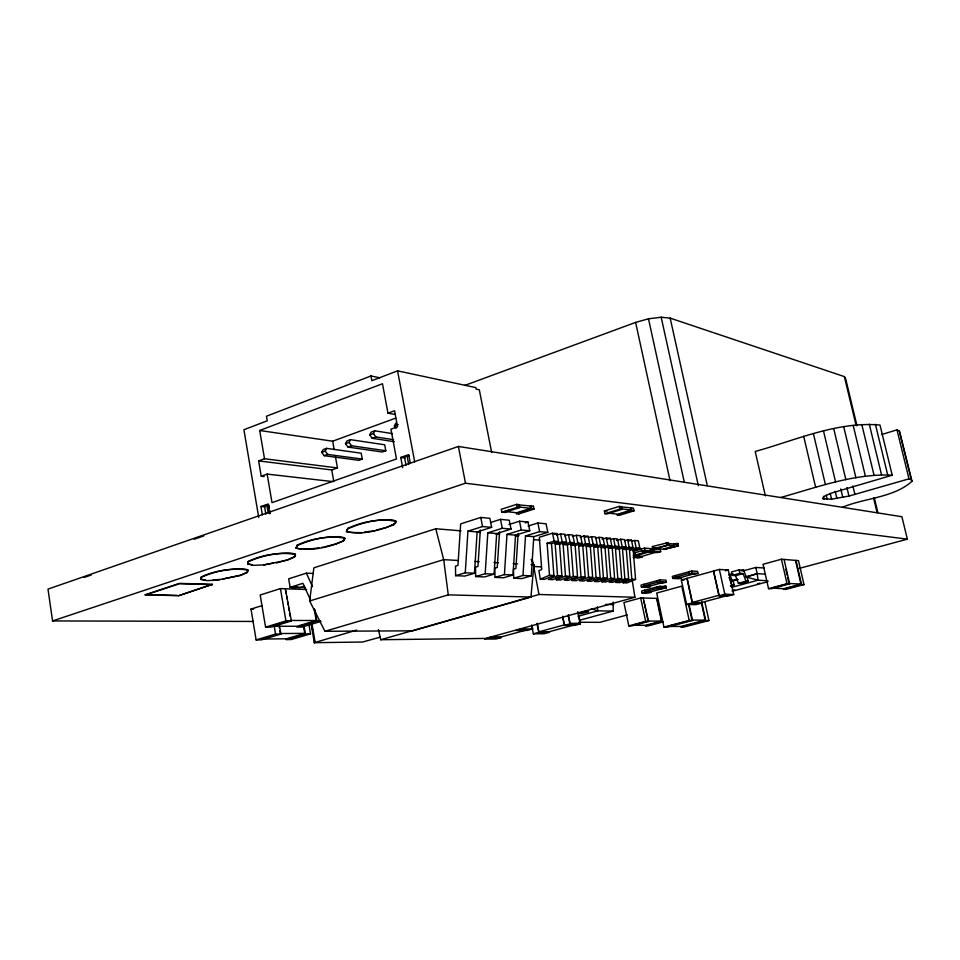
<?xml version="1.0" encoding="UTF-8"?>
<svg xmlns="http://www.w3.org/2000/svg" width="960" height="960" viewBox="0 0 960 960"><rect width="100%" height="100%" fill="white"/><g stroke="black" fill="none" stroke-linecap="round" stroke-linejoin="round"><path stroke-width="1.44" d="M474.468 573.216L477.132 531.912L491.652 527.34L489.888 518.328L480.768 517.44L460.656 523.872L457.956 565.38L455.496 566.124L455.628 575.676L464.892 576.084L474.468 573.216L465.252 572.784L455.628 575.676M480.312 530.028L477.96 566.436L475.536 567.168L475.668 576.552L484.608 576.936L494.076 574.128L496.68 533.556L511.044 529.08L509.292 520.224L500.496 519.36L490.512 522.516M475.668 576.552L485.184 573.708L487.812 532.812L502.248 528.288L511.044 529.08M499.548 531.84L497.268 567.456L494.856 568.176L495 577.392L503.628 577.776L513 575.004L515.544 535.14L529.752 530.748L528.012 522.036L519.516 521.22L508.896 524.544M495 577.392L504.42 574.608L506.988 534.42L521.268 529.992L529.752 530.748M518.136 533.436L515.904 568.44L513.528 569.136L513.672 578.208L522.012 578.568L531.276 575.856L533.772 536.664L547.824 532.356L546.096 523.8L537.888 523.008L528.156 526.032M513.672 578.208L522.984 575.472L525.504 535.98L539.628 531.624L547.824 532.356M465.252 572.784L467.952 531.144L482.544 526.536L491.652 527.34M580.032 620.136L613.224 611.064L613.188 602.112M461.016 530.856L435.78 528.744L313.872 567.828L309.672 600.984L324.936 631.284L412.752 630.828L530.928 597.048L533.916 564.804L531.156 559.512M200.976 579.3L201.312 576.96C213.924 570.732 228.3 569.124 242.208 568.704C244.344 569.592 250.056 568.476 247.248 572.484L240.576 575.448L217.404 580.128L206.928 580.632L200.976 579.3L205.404 580.08M201.024 579.6L201.312 576.96M247.656 563.868L248.34 561.384C261.192 555.072 275.82 553.248 289.992 552.972C292.344 553.764 297.792 553.2 294.468 557.04L287.424 560.136L263.832 564.912L253.392 565.344L247.656 563.868L251.928 564.744M247.716 564.18L248.34 561.384M247.248 572.484L247.86 569.832M296.112 547.86L297.156 545.208C310.26 538.812 325.128 536.76 339.6 536.64C342.288 537.348 347.208 537.384 343.452 541.02C328.848 547.212 311.928 551.448 296.16 548.172C302.724 549.684 311.556 549.168 318.9 547.752M296.16 548.172L297.156 545.208M294.468 557.04L295.416 554.22M396.084 428.232L394.404 425.94L395.772 423.168M394.344 441.708L372.24 438.3L369.72 434.916L373.404 433.572L374.796 430.8L392.448 433.632M369.72 434.916L371.112 432.144L374.796 430.8M346.428 531.24L347.856 528.408C361.236 521.928 376.368 519.624 391.128 519.672C394.26 520.332 398.352 521.004 394.308 524.388C379.548 530.556 362.352 535.296 346.476 531.552C350.532 532.968 357.48 532.416 361.968 532.716M346.476 531.552L347.856 528.408M343.452 541.02L344.772 538.032M345.48 443.724L349.056 442.416L350.484 439.656L384.696 444.792L385.8 450.744L382.272 451.992L348.012 447.072L345.48 443.724L346.908 440.964L350.484 439.656M321.672 452.376L325.164 451.104L326.616 448.356L361.188 453.204L362.268 459.108L358.824 460.332L324.204 455.676L321.672 452.376L323.136 449.628L326.616 448.356M519.168 504.636L516.66 504.36L501.228 509.292L501.804 512.208L504.336 512.472L519.744 507.552L519.168 504.636L518.508 504.852L533.4 506.244L533.988 509.124L531.564 508.86L516.252 513.708L518.7 513.96L519.228 513.012M881.472 434.592L896.988 429.852L899.388 431.112L912 481.284C893.52 497.928 864.504 497.94 842.376 507.3M380.316 637.116L362.556 642.024L314.268 642.696L356.652 630.096M375.924 530.16L386.412 527.46L394.248 524.076L396.024 521.22M201.36 577.272C215.7 570.936 232.344 567.468 247.908 570.132M248.388 561.696C262.884 555.36 279.78 551.448 295.476 554.532M297.204 545.52C311.844 539.208 329.016 534.816 344.832 538.344M222.804 579L240.516 575.16L247.2 572.196M347.916 528.732C362.712 522.456 380.184 517.5 396.084 521.532M276.24 563.004L287.364 559.836L294.42 556.74M325.92 546.54L335.964 543.948L343.392 540.708M540.3 579.12L549.48 575.292L553.896 575.508L551.532 543.636L558.564 541.512L556.944 533.592L552.552 533.196L539.352 537.24L541.716 569.508L538.884 570.696L540.3 579.12L544.74 579.312L553.896 575.508M561.9 575.892L557.544 575.676L548.412 579.468L552.792 579.66L561.9 575.892L559.536 544.26L566.52 542.16L564.924 534.3L560.592 533.916L556.644 535.116M555.936 577.056L556.404 579.816L565.488 576.06L569.772 576.264L567.408 544.884L574.368 542.796L572.772 534.996L568.5 534.612L564.588 535.812M569.772 576.264L560.712 580.008L556.404 579.816M577.524 576.636L573.312 576.432L564.276 580.164L568.512 580.356L577.524 576.636L575.172 545.496L582.096 543.42L580.5 535.68L576.3 535.308L572.4 536.484M571.548 577.788L572.016 580.5L581.016 576.804L585.168 577.008L582.804 546.096L589.692 544.044L588.108 536.352L583.968 535.992L580.092 537.156M585.168 577.008L576.204 580.692L572.016 580.5M592.692 577.368L588.6 577.164L579.648 580.836L583.764 581.016L592.692 577.368L590.34 546.684L597.192 544.644L595.608 537.024L591.528 536.664L588.672 537.516M600.108 577.716L596.076 577.524L587.172 581.172L591.228 581.34L600.108 577.716L597.744 547.272L604.572 545.244L602.988 537.684L598.98 537.324L596.124 538.176M594.108 578.832L594.576 581.496L603.432 577.872L607.404 578.064L605.052 547.848L611.832 545.844L610.272 538.32L606.312 537.972L602.064 539.244M607.404 578.064L598.572 581.664L594.576 581.496M601.404 579.168L601.872 581.808L610.692 578.22L614.604 578.412L612.252 548.412L618.996 546.42L617.436 538.956L613.536 538.62L610.716 539.46M614.604 578.412L605.808 581.988L601.872 581.808M621.684 578.748L617.832 578.568L609.06 582.132L612.936 582.3L621.684 578.748L619.344 548.964L626.064 546.996L624.492 539.592L620.652 539.244L616.452 540.492M615.684 579.828L616.14 582.432L624.876 578.904L628.668 579.084L626.328 549.516L633.012 547.56L631.464 540.204L627.672 539.868L624.888 540.696M628.668 579.084L619.968 582.6L616.14 582.432M622.668 580.164L623.124 582.744L631.812 579.24L635.556 579.42L633.216 550.056L639.864 548.112L638.316 540.816L634.584 540.48L631.812 541.308M635.556 579.42L626.892 582.912L623.124 582.744M379.788 377.772L370.98 375.96L266.436 416.232L267.228 420.804L243.912 429.732L258.744 517.5M491.688 452.568L479.292 389.76L476.124 389.088L475.836 387.6L397.56 370.848L371.844 380.7L370.98 375.96M335.436 456.672L337.452 467.928L264.516 458.748L259.692 430.488L382.488 383.748L387.96 413.196L395.316 414.492M264.168 476.556L261.24 476.232L258.636 460.908L264.516 458.748M387.96 413.196L394.56 410.76L397.56 426.792L390.948 429.192L396.48 458.952L272.016 502.632L267.144 474.096L261.24 476.232M464.7 385.44L635.616 322.404L648.48 318.804L661.176 317.232L670.176 318.132L844.356 376.596L845.652 378.732L856.86 425.256M259.692 430.488L332.664 441.204L395.664 418.14M394.404 425.94L398.196 424.56M324.204 455.676L327.696 454.416L362.268 459.108M348.012 447.072L351.588 445.776L385.8 450.744M372.24 438.3L375.936 436.968L393.588 439.704M258.636 460.908L331.74 469.956L337.452 467.928M262.356 514.86L260.952 506.52L268.152 503.988L269.808 513.744M402.66 467.64L400.752 457.452L408.732 454.644L410.376 463.416M269.388 507.9L268.92 505.116L264.408 505.776L265.824 514.116M409.068 456.012L404.4 456.66L406.032 465.408M765.54 574.164L757.212 573.648L746.304 577.164L743.7 570.168L739.08 569.868L731.484 571.956L732.216 575.376L735.552 575.688L743.124 573.612L745.956 581.232L748.32 581.352L747.048 577.2L757.98 580.224L767.916 580.764M799.092 568.44L907.356 539.148L901.908 516.732L458.376 446.448L48 589.116L52.56 620.94L253.5 621.444M84.204 577.452L91.272 574.992M194.124 539.28L203.904 535.884M532.788 506.46L533.4 506.244M52.56 620.94L465.492 483.204L907.356 539.148M145.236 594.744L179.484 583.38L212.388 584.352L178.536 595.728L145.236 594.744L177.048 595.404M145.284 595.032L179.532 583.68L212.436 584.652M212.388 584.352L178.536 595.728M313.44 573.456L306.36 573.168L288.672 578.82L290.136 587.34L300.108 587.628L304.356 586.296M501.804 512.208L517.236 507.276L519.744 507.552M509.064 510.144L504.828 511.5L516.756 512.748L530.76 508.308L530.328 506.184M306.612 589.5L280.428 588.6L260.196 595.008L265.572 627.132L271.08 627.12L291.396 620.964L285.36 588.924M520.62 512.568L531.816 509.016M518.7 513.96L533.988 509.124L533.208 508.572M290.136 587.34L302.916 583.308L310.284 599.52M294.9 587.124L292.056 588.024L297.6 587.196M525.264 522.9L528.012 522.036M912 481.284L911.352 479.856L909 478.848L848.952 496.068L831.576 499.188L822.516 498.684L824.088 496.332L831.636 493.032L892.224 475.212L880.008 425.04C837 421.236 795.696 440.304 755.232 451.464L765.36 495.876M279.432 625.212L280.92 634.056L261.528 639.852L256.128 639.924L250.992 609.072L262.044 605.616M309.672 600.984L443.676 559.644L458.472 560.496M604.368 510.984L619.284 506.388L621.432 506.652L622.008 509.376L607.104 513.948L604.944 513.696L604.368 510.984L607.164 511.044M621.432 506.652L620.796 506.844L633.492 508.14L634.068 510.816L619.296 515.328L617.112 515.076L631.908 510.564L634.068 510.816M604.944 513.696L619.86 509.112L622.008 509.376M630.708 508.068L631.128 510.048L617.592 514.188L607.584 513.036M554.316 534.396L556.944 533.592M265.572 627.132L285.936 620.952L291.396 620.964M272.868 625.86L290.736 620.436L316.224 620.52L314.172 608.748M549.48 575.292L547.116 543.288L554.16 541.152L558.564 541.512M557.544 575.676L555.18 543.924L562.2 541.812L566.52 542.16M585.24 537.216L588.108 536.352M565.488 576.06L563.124 544.548L570.108 542.448L574.368 542.796M316.224 620.52L297.168 626.244L272.916 626.268M320.796 621.06L316.872 621.048L296.76 627.072L302.04 627.072L320.676 621.492M573.312 576.432L570.948 545.16L577.896 543.084L582.096 543.42M256.128 639.924L275.568 634.092L280.92 634.056M264.744 638.196L268.992 636.924M581.016 576.804L578.652 545.772L585.564 543.708L589.692 544.044M607.44 539.172L610.272 538.32M588.6 577.164L586.248 546.36L593.112 544.32L597.192 544.644M596.076 577.524L593.724 546.948L600.552 544.92L604.572 545.244M303.552 626.304L304.764 633.372L286.56 638.784L261.924 639.048M310.536 633.84L305.388 633.876L286.164 639.576L291.36 639.516L310.536 633.84L308.796 623.76M603.432 577.872L601.08 547.536L607.884 545.52L611.832 545.844M628.68 541.032L631.464 540.204M324.936 631.284L448.284 594.864L530.928 597.048M610.692 578.22L608.34 548.1L615.108 546.108L618.996 546.42M780.576 497.508C816.888 487.464 853.92 473.34 892.224 475.212M617.832 578.568L615.48 548.664L622.224 546.684L626.064 546.996M624.876 578.904L622.524 549.216L629.232 547.248L633.012 547.56M631.812 579.24L629.472 549.768L636.144 547.812L639.864 548.112M641.316 549.012L644.484 548.088L651.504 548.664L652.008 550.968L648.852 551.892L641.808 551.34L641.316 549.012L633.3 551.46M652.56 548.304L655.692 548.724L668.628 544.968L668.124 542.628L652.188 546.588L652.56 548.304L664.224 549.264M633.66 553.164L641.976 550.752L644.556 550.956M641.808 551.34L644.976 550.416L652.008 550.968M650.124 549.72L653.292 548.796L660.192 549.36L660.684 551.652L657.528 552.564L650.616 552.024L653.796 551.1L660.684 551.652M653.892 548.568L668.628 544.968M633.24 555.66L647.04 551.652M674.124 544.044L677.904 543.504L678.408 545.82L664.068 549.408L663.936 548.796L674.496 545.748L674.124 544.044L667.2 543.42M635.256 554.148L635.616 555.828L650.772 551.436M673.632 544.752L677.904 543.504M633.336 557.028L642.444 556.92L639.288 557.832L633.312 557.424M664.068 549.408L678.408 545.82M637.176 557.7L638.868 557.208M378.408 629.568L380.76 639.72L538.956 594.48L634.944 597.264L632.208 580.332M644.016 584.388L644.34 585.876L657.708 582.144L657.144 580.644L657.576 582.672L663.6 582.948L666.372 582.168L665.94 580.152L659.928 579.864L641.004 585.144L641.436 587.16L647.532 587.412L650.268 586.644L649.848 584.64M675.396 575.628L675.72 577.128L689.388 573.312L688.812 571.788L689.256 573.84L695.136 574.176L697.98 573.384L697.536 571.356L691.668 570.996L672.324 576.396L672.756 578.436L678.708 578.748L681.528 577.956L675.576 577.656L672.756 578.436M641.436 587.16L644.184 586.392L650.268 586.644M657.576 582.672L660.36 581.892L666.372 582.168M689.256 573.84L692.112 573.048L697.98 573.384M694.776 573.624L681.156 577.416L675.72 577.128M392.124 524.988L394.248 524.076M644.604 590.316L644.916 591.768L650.328 591.948L663.264 588.384L657.9 588.168L657.588 586.716L641.64 591.06L642.06 593.016L650.688 592.476L642.06 593.016M657.336 586.704L665.916 586.188L666.336 588.156L657.756 588.684L657.588 586.716M686.604 604.476L692.256 602.952L701.388 603.18L695.784 604.68L686.604 604.476L681.312 579.972L719.34 569.436L728.268 570L733.704 594.528L727.908 596.076L718.98 595.776L713.532 571.044L719.1 595.248L692.388 602.436L687.18 578.436M644.916 591.768L657.9 588.168M665.916 586.188L662.952 586.932M657.756 588.684L666.336 588.156M725.376 570.804L728.268 570M634.944 597.264L485.688 638.424L380.76 639.72M663.384 621.864L648.156 625.896L645.336 625.896L661.968 621.48L657.06 598.404L640.68 597.936L623.916 602.544L628.8 625.908L631.8 625.908L648.6 621.432L643.2 598.14M781.428 559.224L763.032 564.288L768.54 588.648L771.216 588.768L789.648 583.86L784.068 559.44L781.428 559.224L787.02 583.728L789.648 583.86M741.18 570.852L743.7 570.168M525.324 630.3L501.108 636.948L490.176 637.08M784.068 559.44L798.48 560.628L804 584.604L785.82 589.416L783.312 589.308L801.54 584.472L804 584.604M578.004 616.296L597.852 610.848L613.224 611.064M728.688 574.884L732.972 573.708M742.956 570.96L755.796 567.444L764.124 568.02M532.62 628.944L527.148 630.444L515.784 630.516L521.28 628.992L532.62 628.944L532.056 626.136M732.216 575.376L739.824 573.288L743.124 573.612M538.932 631.824L564.468 624.852L574.524 624.852L549.144 631.752L538.932 631.824L537.228 623.256M568.344 614.664L570.096 623.316M533.364 633.828L538.752 632.364L549.528 632.28L544.188 633.732L533.364 633.828L531.636 625.092M562.62 617.052L564.3 625.392L569.868 623.868L580.44 623.88L578.064 612.216M731.484 580.656L737.208 579.096M745.776 576.768L757.212 573.648L755.796 567.444M729.696 574.02L732.288 580.98L738.192 579.612M580.44 623.88L574.908 625.38L564.3 625.392M735.552 575.688L738.372 583.284L745.956 581.232M730.488 585.864L732.996 585.192M748.26 581.052L740.76 583.404L748.32 581.352M730.56 586.164L734.304 585.156L733.032 581.016M627.312 614.904L599.88 622.332L578.892 622.272M731.988 587.244L757.98 580.224L757.212 573.648M732.384 590.544L734.832 589.896M757.368 583.824L759.852 583.152M732.216 591.276L767.904 581.676M718.98 595.776L724.812 594.204L733.704 594.528M727.56 595.536L701.04 602.652L692.388 602.436M628.8 625.908L645.636 621.42L648.6 621.432M768.54 588.648L787.02 583.728M633.576 624.9L646.596 621.432M772.932 587.76L782.328 585.252M785.016 584.544L789.048 583.464L800.94 584.088L795.528 560.556M656.616 598.524L661.428 621.096L645.672 625.284L633.48 625.284M800.94 584.088L783.672 588.672L771.588 588.12M689.208 620.448L681.792 586.14L656.7 593.04L663.96 627.084L689.208 620.448L692.532 620.46L689.136 604.8M669.12 626.076L689.1 620.82M692.532 620.46L667.356 627.084L663.96 627.084M701.388 602.832L705.168 620.136L681.156 626.424L667.692 626.448M708.924 620.544L705.732 620.532L680.808 627.048L684.072 627.036L708.924 620.544L704.784 601.572M392.448 524.856L394.308 524.388M212.868 580.056L220.08 579.42M273.432 563.124L263.832 564.912M321.696 547.332L324.54 547.212M364.74 531.984L374.664 530.808M304.764 633.372L280.296 633.54L279.804 630.66M570.036 623.328L580.128 623.328L577.8 611.916M705.168 620.136L691.956 620.076L688.788 605.436M661.428 621.096L648.048 621.048L643.812 601.008M250.992 609.072L253.692 609.108M605.364 604.404L613.716 604.584M295.164 587.232L305.16 587.52M644.34 585.876L649.908 586.104L663.228 582.396L659.088 582.216M734.304 585.156L731.916 585.036L729.084 577.452M485.184 573.708L494.076 574.128M504.42 574.608L513 575.004M522.984 575.472L531.276 575.856M681.312 579.972L683.94 580.104M738.372 583.284L740.76 583.404M532.2 559.296L533.724 566.472L541.2 566.892M474.744 561.42L479.184 561.672M493.98 562.524L498.42 562.776M513.204 563.616L517.644 563.868M530.964 564.636L533.916 564.804M635.616 555.828L642.024 556.296L657.108 551.94L652.044 551.544M547.116 543.288L551.532 543.636M555.18 543.924L559.536 544.26M563.124 544.548L567.408 544.884M570.948 545.16L575.172 545.496M578.652 545.772L582.804 546.096M586.248 546.36L590.34 546.684M593.724 546.948L597.744 547.272M601.08 547.536L605.052 547.848M608.34 548.1L612.252 548.412M615.48 548.664L619.344 548.964M622.524 549.216L626.328 549.516M629.472 549.768L633.216 550.056M533.856 539.676L539.796 540.156M467.952 531.144L477.132 531.912M487.812 532.812L496.68 533.556M506.988 534.42L515.544 535.14M525.504 535.98L533.772 536.664M477.348 532.224L480.324 532.476M495.168 533.712L499.632 534.084M653.76 547.956L655.692 548.724M663.936 548.796L665.412 548.928M666.192 545.016L674.496 545.748M260.952 506.52L265.044 506.88M518.94 507L530.76 508.308M267.144 474.096L332.616 481.584M621.216 508.848L631.128 510.048M400.752 457.452L405.048 458.052M591.24 608.676L597.852 610.848L597.348 606.876M325.164 451.104L327.696 454.416M349.056 442.416L351.588 445.776M373.404 433.572L375.936 436.968M306.36 573.168L312.516 586.656M435.78 528.744L443.676 559.644L448.284 594.864M899.388 431.112L911.352 479.856M896.988 429.852L909 478.848M875.412 424.332L887.652 474.744M869.28 424.152L881.532 474.768M861.792 424.5L874.056 475.308M874.356 497.964L877.86 512.496M844.356 376.596L856.2 425.82M873.624 498.204L877.104 512.676M853.188 425.388L865.428 476.316M843.732 426.792L855.924 477.804M852.876 485.964L854.916 494.484M833.724 428.64L845.868 479.688M846.924 487.56L848.952 496.068M840.792 488.928L842.808 497.436M823.488 430.908L835.572 481.932M835.2 491.412L836.88 498.504M830.232 493.512L831.576 499.188M813.372 433.488L825.372 484.452M826.224 495.192L827.22 499.464M823.464 496.428L824.136 499.284M803.7 436.32L815.604 487.176M796.008 560.424L801.54 584.472M785.832 569.412L787.116 575.04M787.764 577.848L789.048 583.464M670.176 318.132L707.304 485.628M719.34 569.436L724.812 594.204M661.176 317.232L698.328 485.652M648.48 318.804L684.204 481.836M701.58 601.488L705.732 620.532M691.668 570.996L692.112 573.048M635.616 322.404L670.032 480.66M686.928 578.412L692.256 602.952M739.08 569.868L739.824 573.288M676.428 543.372L676.92 545.688M675.144 575.616L675.576 577.656M666.348 542.472L666.852 544.812M653.292 548.796L653.796 551.1M659.928 579.864L660.36 581.892M660.06 585.948L660.48 587.928M644.484 548.088L644.976 550.416M631.332 507.864L631.908 510.564M634.584 540.48L636.144 547.812M643.764 584.376L644.184 586.392M644.352 590.304L644.772 592.272M634.968 554.124L635.448 556.416M640.68 597.936L645.636 621.42M627.672 539.868L629.232 547.248M619.284 506.388L619.86 509.112M620.652 539.244L622.224 546.684M613.536 538.62L615.108 546.108M606.312 537.972L607.884 545.52M598.98 537.324L600.552 544.92M591.528 536.664L593.112 544.32M583.968 535.992L585.564 543.708M576.3 535.308L577.896 543.084M568.5 534.612L570.108 542.448M560.592 533.916L562.2 541.812M552.552 533.196L554.16 541.152M568.176 615.516L569.868 623.868M562.728 616.224L564.468 624.852M537.888 523.008L539.628 531.624M530.988 505.98L531.564 508.86M516.66 504.36L517.236 507.276M519.516 521.22L521.268 529.992M537.012 623.604L538.752 632.364M500.496 519.36L502.248 528.288M480.768 517.44L482.544 526.536M458.376 446.448L465.492 483.204M397.56 370.848L414.696 461.904M407.076 455.724L408.708 464.472M533.724 566.472L538.956 594.48M332.664 441.204L334.176 449.64M331.74 469.956L333.804 481.548M314.88 609.552L316.872 621.048M311.904 623.592L315.12 642.228M312.084 627.024L312.576 629.88M314.064 638.472L314.796 642.768M311.16 623.868L314.268 642.696M303.9 625.212L305.388 633.876M285.6 590.352L286.092 593.22M286.584 596.076L287.076 598.944M287.556 601.812L288.048 604.68M288.54 607.548L289.032 610.404M289.512 613.272L290.004 616.14M269.868 510.672L270.336 513.456M266.808 504.924L268.224 513.276M280.428 588.6L285.936 620.952M278.832 624.9L279.324 627.78M274.068 625.212L275.568 634.092M518.736 535.68L516.768 536.292L515.964 535.452L518.736 535.68M489.972 637.62L484.524 639.12L496.104 638.976L501.516 637.488L489.972 637.62M585.48 611.268L578.244 613.272L581.376 613.608L588.6 611.616L585.48 611.268"/></g></svg>
